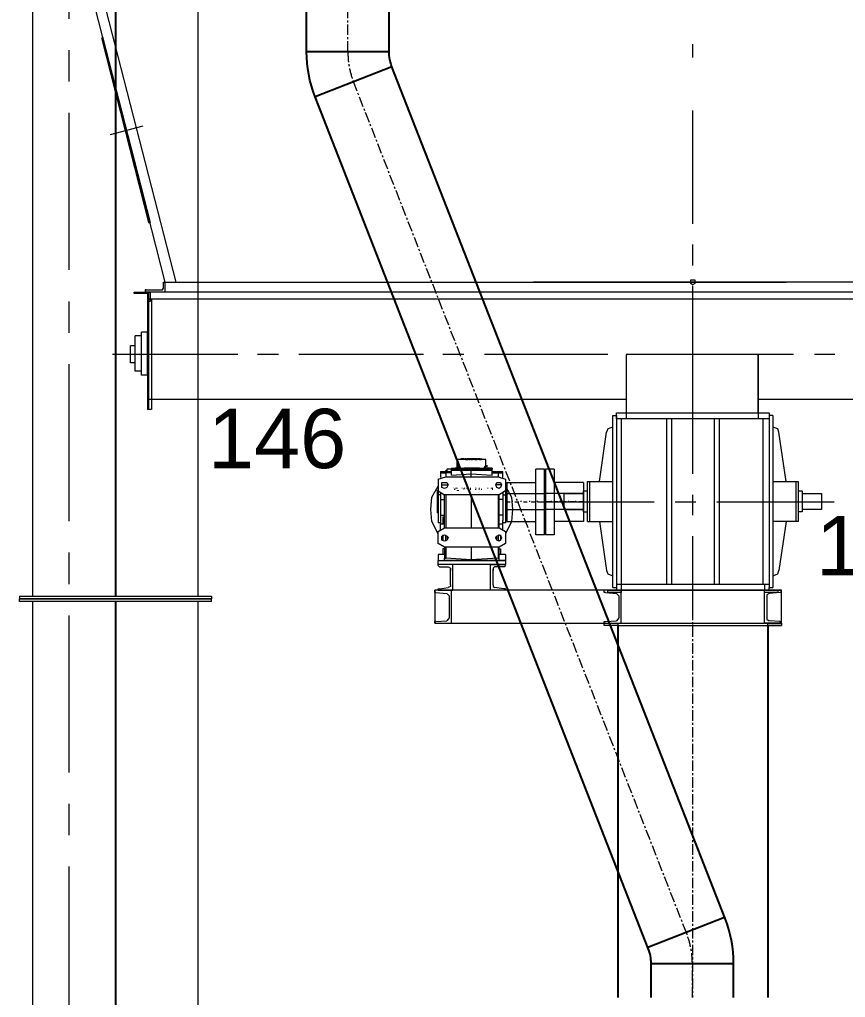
# Model space of a CAD drawing. Header units: millimetres. Extents: x 3220 to 226993, y 817 to 176024.
# Drawn here: x 123253 to 125758, y 142453 to 145419 of the extents above; entities that cross this region are included whole.
import ezdxf

# ---------------------------------------------------------------- set-up
doc = ezdxf.new("R2010")
doc.units = ezdxf.units.MM
doc.linetypes.add('AXES', pattern=[50.8, 31.75, -6.35, 6.35, -6.35])
doc.layers.add('Axe', color=1, linetype='AXES', lineweight=9)
doc.layers.add('Repère', color=76, linetype='Continuous')
doc.layers.add('Sichtbare Kanten(DIN)', color=7, linetype='Continuous', lineweight=50, true_color=0x3f3f3f)
doc.styles.get("Standard").update_dxf_attribs({"font": 'arial.ttf'})

# ---------------------------------------------------------------- blocks, each defined once
blk = doc.blocks.new('section 4-3')
at = {"layer": 'Axe', "ltscale": 15}
blk.add_line((3000, -5000), (3000, 32505.5), dxfattribs=at)
blk = doc.blocks.new('ligne broyage 2')
at = {"true_color": 0x000007}
for points in [[(1118.7, 5831), (1115.8, 5831), (1115.8, 5823.7), (1123.1, 5823.7), (1118.7, 5823.7), (1118.7, 5828.1), (1123.1, 5828.1), (1118.7, 5828.1), (1123.1, 5828.1), (1118.7, 5828.1), (1118.7, 5831), (1123.1, 5831)], [(1123.1, 5831), (1118.7, 5831), (1118.7, 5828.1), (1123.1, 5828.1), (1123.1, 5831), (1121.6, 5831)], [(1123.1, 5828.1), (1118.7, 5828.1), (1123.1, 5828.1), (1123.1, 5823.7), (1118.7, 5823.7), (1123.1, 5823.7), (1123.1, 5828.1), (1121.6, 5828.1)], [(1130.3, 5831), (1130.3, 5828.1), (1133.2, 5828.1), (1133.2, 5831)], [(1133.2, 5831), (1130.3, 5831), (1133.2, 5831), (1133.2, 5823.7)], [(1137.5, 5831), (1137.5, 5828.1), (1137.5, 5823.7), (1141.9, 5823.7), (1137.5, 5823.7), (1137.5, 5828.1), (1137.5, 5831), (1141.9, 5831)], [(1141.9, 5831), (1137.5, 5831), (1141.9, 5831), (1141.9, 5828.1), (1141.9, 5823.7), (1141.9, 5828.1), (1144.8, 5828.1), (1141.9, 5828.1), (1141.9, 5831), (1140.4, 5831)], [(1149.1, 5831), (1144.8, 5831), (1149.1, 5831), (1149.1, 5828.1), (1149.1, 5831), (1147.7, 5831)], [(1144.8, 5828.1), (1144.8, 5823.7), (1149.1, 5823.7), (1144.8, 5823.7)], [(1149.1, 5828.1), (1149.1, 5823.7), (1144.8, 5823.7), (1152, 5823.7), (1152, 5828.1)], [(1163.6, 5831), (1163.6, 5828.1), (1163.6, 5823.7), (1156.3, 5823.7), (1163.6, 5823.7), (1163.6, 5828.1)], [(1159.2, 5831), (1156.3, 5831), (1156.3, 5828.1), (1156.3, 5823.7), (1159.2, 5823.7), (1159.2, 5828.1)], [(1170.8, 5831), (1166.5, 5831), (1166.5, 5828.1), (1166.5, 5823.7), (1170.8, 5823.7), (1170.8, 5828.1), (1166.5, 5828.1), (1170.8, 5831), (1175.1, 5831)], [(1175.1, 5831), (1170.8, 5831), (1175.1, 5831), (1175.1, 5828.1), (1175.1, 5831), (1173.7, 5831)], [(1175.1, 5828.1), (1175.1, 5823.7), (1170.8, 5823.7), (1175.1, 5823.7), (1175.1, 5828.1), (1173.7, 5828.1)], [(1185.3, 5831), (1182.4, 5831), (1182.4, 5823.7), (1185.3, 5823.7), (1185.3, 5828.1), (1189.6, 5828.1), (1185.3, 5828.1), (1185.3, 5831), (1189.6, 5831)], [(1189.6, 5831), (1185.3, 5831), (1189.6, 5831), (1189.6, 5828.1), (1185.3, 5828.1), (1189.6, 5828.1), (1189.6, 5831), (1188.2, 5831)], [(1196.8, 5831), (1192.5, 5823.7), (1196.8, 5828.1)], [(1196.8, 5831), (1196.8, 5828.1), (1199.7, 5823.7)], [(1204.1, 5831), (1199.7, 5831), (1199.7, 5823.7), (1199.7, 5831)], [(1204.1, 5831), (1199.7, 5831), (1204.1, 5823.7), (1204.1, 5828.1)], [(1208.4, 5831), (1207, 5831), (1204.1, 5828.1), (1204.1, 5823.7)], [(1208.4, 5831), (1208.4, 5828.1), (1211.3, 5828.1), (1211.3, 5831)], [(1211.3, 5831), (1208.4, 5831), (1211.3, 5831), (1211.3, 5823.7)], [(1211.3, 5831), (1211.3, 5828.1), (1211.3, 5823.7), (1215.6, 5823.7), (1211.3, 5823.7), (1211.3, 5828.1), (1211.3, 5831), (1215.6, 5831)], [(1215.6, 5831), (1211.3, 5831), (1215.6, 5831), (1215.6, 5828.1), (1215.6, 5823.7), (1215.6, 5828.1), (1218.5, 5828.1), (1215.6, 5828.1), (1215.6, 5831), (1214.2, 5831)], [(1215.6, 5831), (1215.6, 5828.1), (1215.6, 5823.7), (1218.5, 5823.7), (1215.6, 5823.7), (1215.6, 5828.1), (1215.6, 5831), (1218.5, 5831)], [(1218.5, 5831), (1215.6, 5831), (1218.5, 5831), (1218.5, 5828.1), (1218.5, 5823.7), (1218.5, 5828.1), (1222.9, 5828.1), (1218.5, 5828.1)], [(1218.5, 5820.8), (1225.8, 5820.8), (1225.8, 5823.7), (1218.5, 5823.7)], [(1222.9, 5831), (1222.9, 5828.1), (1225.8, 5828.1), (1225.8, 5831)], [(1225.8, 5831), (1222.9, 5831), (1225.8, 5831), (1225.8, 5823.7)], [(1225.8, 5831), (1225.8, 5828.1), (1230.1, 5828.1), (1230.1, 5831)], [(1230.1, 5831), (1225.8, 5831), (1230.1, 5831), (1230.1, 5823.7)], [(1234.4, 5831), (1234.4, 5828.1), (1230.1, 5828.1), (1230.1, 5823.7), (1237.3, 5823.7), (1230.1, 5823.7), (1234.4, 5823.7), (1234.4, 5828.1), (1233, 5828.1), (1237.3, 5831)]]:
    blk.add_hatch(color=7, dxfattribs=at).paths.add_polyline_path(points)
at = {"color": 4}
for p, q in [((282.6, 5412.9), (282.6, 4284.8)), ((736.8, 5412.9), (736.8, 4284.8))]:
    blk.add_line(p, q, dxfattribs=at)
at = {"color": 7, "linetype": 'Continuous', "lineweight": 5, "true_color": 0x000007}
for points in [[(2429.3, 7824.3), (2077.8, 6454.4)], [(2300.6, 7198), (2155.9, 6635.3)], [(2303.5, 7195.1), (2160.3, 6635.3)], [(2293.3, 7157.5), (2289, 7157.5)], [(2170.4, 6672.9), (2167.5, 6672.9)], [(2160.3, 6635.3), (2155.9, 6635.3)], [(-1088.8, 6454.4), (992.9, 6454.4)], [(2111.1, 6454.4), (226.2, 6454.4), (226.2, 6454.4)], [(2111.1, 6424.1), (2160.3, 6424.1), (2160.3, 6424.1)], [(2160.3, 6424.1), (2160.3, 6353.2), (2160.3, 6353.2)], [(511.2, 6098.6), (511.2, 5872.9)], [(430.2, 6039.3), (430.2, 5538.7)], [(444.6, 6039.3), (444.6, 5538.7)], [(574.8, 6039.3), (574.8, 5538.7)], [(589.3, 6039.3), (589.3, 5538.7)], [(226.2, 5849.8), (249.3, 5998.8)], [(249.3, 5998.8), (252.2, 6008.9), (263.8, 6013.2), (266.7, 6013.2)], [(752.7, 6013.2), (755.6, 6013.2), (767.2, 6008.9), (771.5, 5998.8)], [(793.2, 5849.8), (771.5, 5998.8), (771.5, 5998.8)], [(1137.5, 5916.3), (1149.1, 5916.3)], [(1137.5, 5894.6), (1137.5, 5916.3), (1137.5, 5916.3)], [(1149.1, 5916.3), (1152, 5916.3), (1152, 5916.3)], [(1152, 5916.3), (1152, 5920.6), (1152, 5920.6)], [(1152, 5916.3), (1152, 5920.6)], [(1152, 5916.3), (1211.3, 5916.3)], [(1156.3, 5916.3), (1152, 5916.3), (1152, 5916.3)], [(1156.3, 5916.3), (1156.3, 5920.6)], [(1156.3, 5916.3), (1156.3, 5920.6)], [(1156.3, 5916.3), (1159.2, 5916.3), (1159.2, 5916.3)], [(1159.2, 5916.3), (1159.2, 5920.6), (1159.2, 5920.6)], [(1159.2, 5916.3), (1159.2, 5920.6)], [(1159.2, 5916.3), (1159.2, 5920.6)], [(1159.2, 5916.3), (1159.2, 5920.6)], [(1159.2, 5916.3), (1159.2, 5920.6)], [(1159.2, 5916.3), (1163.6, 5916.3), (1163.6, 5916.3)], [(1163.6, 5916.3), (1163.6, 5920.6)], [(1163.6, 5916.3), (1163.6, 5920.6), (1163.6, 5920.6)], [(1163.6, 5916.3), (1163.6, 5920.6), (1163.6, 5920.6)], [(1163.6, 5916.3), (1163.6, 5920.6), (1163.6, 5920.6)], [(1163.6, 5916.3), (1163.6, 5920.6)], [(1163.6, 5916.3), (1163.6, 5920.6)], [(1163.6, 5916.3), (1163.6, 5920.6)], [(1166.5, 5916.3), (1163.6, 5916.3)], [(1166.5, 5916.3), (1166.5, 5920.6)], [(1170.8, 5916.3), (1166.5, 5916.3), (1166.5, 5916.3)], [(1170.8, 5916.3), (1170.8, 5920.6), (1170.8, 5920.6)], [(1170.8, 5916.3), (1175.1, 5916.3), (1175.1, 5916.3)], [(1175.1, 5916.3), (1175.1, 5920.6)], [(1175.1, 5916.3), (1175.1, 5920.6)], [(1175.1, 5916.3), (1178, 5916.3), (1178, 5916.3)], [(1178, 5916.3), (1178, 5920.6), (1178, 5920.6)], [(1178, 5916.3), (1178, 5920.6), (1178, 5920.6)], [(1182.4, 5916.3), (1178, 5916.3)], [(1182.4, 5916.3), (1182.4, 5920.6), (1182.4, 5920.6)], [(1182.4, 5916.3), (1185.3, 5916.3), (1185.3, 5916.3)], [(1185.3, 5916.3), (1185.3, 5920.6), (1185.3, 5920.6)], [(1185.3, 5916.3), (1185.3, 5920.6), (1185.3, 5920.6)], [(1189.6, 5916.3), (1185.3, 5916.3), (1185.3, 5916.3)], [(1189.6, 5916.3), (1189.6, 5920.6)], [(1189.6, 5916.3), (1192.5, 5916.3), (1192.5, 5916.3)], [(1192.5, 5916.3), (1192.5, 5920.6), (1192.5, 5920.6)], [(1192.5, 5916.3), (1192.5, 5920.6), (1192.5, 5920.6)], [(1196.8, 5916.3), (1192.5, 5916.3), (1192.5, 5916.3)], [(1196.8, 5916.3), (1196.8, 5920.6)], [(1196.8, 5916.3), (1196.8, 5920.6), (1196.8, 5920.6)], [(1196.8, 5916.3), (1196.8, 5920.6), (1196.8, 5920.6)], [(1196.8, 5916.3), (1196.8, 5920.6), (1196.8, 5920.6)], [(1196.8, 5916.3), (1196.8, 5920.6)], [(1199.7, 5916.3), (1196.8, 5916.3), (1196.8, 5916.3)], [(1199.7, 5916.3), (1199.7, 5920.6), (1199.7, 5920.6)], [(1199.7, 5916.3), (1199.7, 5920.6), (1199.7, 5920.6)], [(1199.7, 5916.3), (1199.7, 5920.6)], [(1199.7, 5916.3), (1199.7, 5920.6), (1199.7, 5920.6)], [(1204.1, 5916.3), (1204.1, 5920.6), (1204.1, 5920.6)], [(1204.1, 5916.3), (1211.3, 5916.3), (1211.3, 5916.3)], [(1208.4, 5916.3), (1208.4, 5920.6), (1208.4, 5920.6)], [(1208.4, 5916.3), (1208.4, 5920.6), (1208.4, 5920.6)], [(1211.3, 5916.3), (1211.3, 5920.6)], [(1211.3, 5916.3), (1211.3, 5920.6), (1211.3, 5920.6)], [(1211.3, 5916.3), (1225.8, 5916.3), (1225.8, 5916.3)], [(1225.8, 5916.3), (1225.8, 5894.6), (1218.5, 5894.6)], [(1118.7, 5880.1), (1085.5, 5880.1)], [(1099.9, 5875.8), (1085.5, 5875.8), (1085.5, 5880.1)], [(1085.5, 5861.3), (1085.5, 5875.8)], [(1118.7, 5875.8), (1099.9, 5875.8), (1099.9, 5864.2)], [(1118.7, 5890.3), (1118.7, 5887.4)], [(1118.7, 5890.3), (1130.3, 5890.3), (1130.3, 5887.4)], [(1118.7, 5887.4), (1182.4, 5887.4)], [(1118.7, 5868.6), (1118.7, 5887.4), (1118.7, 5887.4)], [(1118.7, 5883), (1182.4, 5883)], [(1182.4, 5872.9), (1118.7, 5868.6)], [(1130.3, 5887.4), (1130.3, 5890.3)], [(1137.5, 5890.3), (1130.3, 5890.3), (1130.3, 5890.3)], [(1133.2, 5894.6), (1133.2, 5898.9), (1133.2, 5898.9)], [(1133.2, 5894.6), (1137.5, 5894.6), (1137.5, 5894.6)], [(1133.2, 5894.6), (1141.9, 5894.6), (1141.9, 5890.3)], [(1133.2, 5890.3), (1133.2, 5894.6), (1133.2, 5894.6)], [(1137.5, 5894.6), (1137.5, 5898.9), (1137.5, 5898.9)], [(1141.9, 5894.6), (1137.5, 5894.6), (1137.5, 5894.6)], [(1137.5, 5890.3), (1137.5, 5887.4)], [(1137.5, 5890.3), (1144.8, 5890.3), (1144.8, 5890.3)], [(1144.8, 5890.3), (1144.8, 5887.4)], [(1156.3, 5890.3), (1144.8, 5890.3)], [(1156.3, 5887.4), (1156.3, 5890.3)], [(1182.4, 5887.4), (1241.7, 5887.4)], [(1182.4, 5864.2), (1182.4, 5887.4), (1182.4, 5887.4)], [(1182.4, 5883), (1241.7, 5883)], [(1241.7, 5868.6), (1182.4, 5872.9)], [(1204.1, 5890.3), (1204.1, 5887.4)], [(1215.6, 5890.3), (1204.1, 5890.3)], [(1215.6, 5890.3), (1215.6, 5894.6)], [(1215.6, 5890.3), (1225.8, 5890.3), (1225.8, 5890.3)], [(1222.9, 5894.6), (1218.5, 5894.6), (1218.5, 5890.3)], [(1222.9, 5894.6), (1222.9, 5898.9), (1222.9, 5898.9)], [(1222.9, 5894.6), (1225.8, 5894.6), (1225.8, 5894.6)], [(1225.8, 5894.6), (1225.8, 5890.3), (1225.8, 5890.3)], [(1225.8, 5890.3), (1230.1, 5890.3)], [(1230.1, 5887.4), (1230.1, 5890.3)], [(1241.7, 5890.3), (1230.1, 5890.3)], [(1241.7, 5890.3), (1241.7, 5887.4), (1256.1, 5887.4)], [(1241.7, 5868.6), (1241.7, 5887.4), (1241.7, 5887.4)], [(1275, 5880.1), (1241.7, 5880.1)], [(1241.7, 5875.8), (1259, 5875.8)], [(1256.1, 5887.4), (1256.1, 5880.1), (1256.1, 5880.1)], [(1259, 5880.1), (1259, 5883), (1256.1, 5883)], [(1275, 5875.8), (1259, 5875.8)], [(1259, 5875.8), (1259, 5864.2)], [(1275, 5880.1), (1275, 5861.3), (1275, 5861.3)], [(197.3, 5849.8), (190, 5849.8), (190, 5728.2)], [(266.7, 5849.8), (197.3, 5849.8), (197.3, 5728.2)], [(822.2, 5728.2), (822.2, 5849.8), (752.7, 5849.8)], [(829.4, 5728.2), (829.4, 5849.8), (822.2, 5849.8)], [(1099.9, 5864.2), (1078.2, 5857)], [(1078.2, 5857), (1078.2, 5820.8), (1097, 5809.3)], [(1259, 5864.2), (1099.9, 5864.2)], [(1270.6, 5839.6), (1270.6, 5846.9), (1256.1, 5846.9), (1251.8, 5839.6), (1256.1, 5831), (1263.4, 5828.1), (1270.6, 5831), (1270.6, 5839.6), (1251.8, 5839.6)], [(1282.2, 5857), (1259, 5864.2)], [(1282.2, 5857), (1282.2, 5820.8), (1263.4, 5809.3)], [(178.4, 5813.6), (119.1, 5813.6), (119.1, 5764.4)], [(190, 5820.8), (178.4, 5820.8), (178.4, 5757.2)], [(841, 5757.2), (841, 5820.8), (829.4, 5820.8)], [(900.3, 5764.4), (900.3, 5813.6), (841, 5813.6)], [(1078.2, 5835.3), (1059.4, 5802), (1056.5, 5764.4), (1059.4, 5728.2), (1078.2, 5690.6)], [(1073.9, 5823.7), (1073.9, 5754.3), (1073.9, 5754.3)], [(1078.2, 5823.7), (1073.9, 5823.7)], [(1078.2, 5820.8), (1078.2, 5809.3)], [(1085.5, 5816.5), (1085.5, 5747.1), (1085.5, 5747.1)], [(1089.8, 5839.6), (1107.2, 5839.6), (1107.2, 5839.6)], [(1275, 5816.5), (1275, 5747.1), (1275, 5747.1)], [(1282.2, 5690.6), (1301, 5728.2), (1303.9, 5764.4), (1301, 5802), (1282.2, 5835.3)], [(1285.1, 5823.7), (1282.2, 5823.7)], [(1282.2, 5820.8), (1282.2, 5809.3)], [(1285.1, 5823.7), (1285.1, 5754.3), (1285.1, 5754.3)], [(437.4, 5787.6), (81.5, 5787.6), (81.5, 5787.6)], [(563.2, 5787.6), (501, 5787.6)], [(511.2, 5809.3), (511.2, 5747.1)], [(981.3, 5787.6), (626.9, 5787.6)], [(1078.2, 5809.3), (1078.2, 5723.9)], [(1085.5, 5809.3), (1078.2, 5809.3)], [(1085.5, 5794.8), (1097, 5794.8)], [(1097, 5809.3), (1263.4, 5809.3)], [(1097, 5709.4), (1097, 5809.3)], [(1099.9, 5809.3), (1099.9, 5709.4)], [(1182.4, 5809.3), (1182.4, 5709.4)], [(1259, 5809.3), (1259, 5709.4)], [(1263.4, 5709.4), (1263.4, 5809.3)], [(1275, 5794.8), (1263.4, 5794.8)], [(1275, 5809.3), (1282.2, 5809.3)], [(1282.2, 5809.3), (1282.2, 5723.9)], [(119.1, 5764.4), (178.4, 5764.4)], [(178.4, 5757.2), (190, 5757.2), (190, 5757.2)], [(841, 5757.2), (829.4, 5757.2), (829.4, 5757.2)], [(900.3, 5764.4), (841, 5764.4)], [(1073.9, 5754.3), (1078.2, 5754.3)], [(1282.2, 5754.3), (1285.1, 5754.3)], [(190, 5728.2), (197.3, 5728.2), (197.3, 5728.2)], [(197.3, 5728.2), (266.7, 5728.2), (266.7, 5728.2)], [(226.2, 5728.2), (249.3, 5579.3)], [(822.2, 5728.2), (752.7, 5728.2), (752.7, 5728.2)], [(793.2, 5728.2), (771.5, 5579.3)], [(829.4, 5728.2), (822.2, 5728.2), (822.2, 5728.2)], [(1085.5, 5747.1), (1085.5, 5731.1)], [(1085.5, 5747.1), (1097, 5747.1)], [(1097, 5721), (1085.5, 5721), (1085.5, 5731.1)], [(1275, 5747.1), (1263.4, 5747.1)], [(1267.7, 5742.7), (1263.4, 5742.7)], [(1275, 5731.1), (1275, 5721), (1263.4, 5721)], [(1267.7, 5742.7), (1267.7, 5721)], [(1275, 5747.1), (1275, 5731.1)], [(1078.2, 5723.9), (1085.5, 5723.9)], [(1097, 5709.4), (1078.2, 5697.9)], [(1078.2, 5697.9), (1078.2, 5661.7)], [(1085.5, 5702.2), (1085.5, 5721)], [(1263.4, 5709.4), (1097, 5709.4)], [(1263.4, 5721), (1267.7, 5721)], [(1282.2, 5697.9), (1263.4, 5709.4)], [(1275, 5723.9), (1282.2, 5723.9)], [(1275, 5702.2), (1275, 5721)], [(1282.2, 5661.7), (1282.2, 5697.9)], [(511.2, 5683.4), (511.2, 5460.6), (511.2, 5460.6)], [(1089.8, 5679.1), (1092.7, 5676.2)], [(1092.7, 5687.7), (1092.7, 5671.8)], [(1099.9, 5687.7), (1099.9, 5668.9), (1099.9, 5668.9)], [(1107.2, 5679.1), (1099.9, 5679.1)], [(1259, 5668.9), (1259, 5679.1), (1251.8, 5679.1)], [(1259, 5679.1), (1259, 5687.7)], [(1267.7, 5687.7), (1267.7, 5671.8)], [(1267.7, 5676.2), (1270.6, 5679.1)], [(1078.2, 5661.7), (1097, 5650.1)], [(1097, 5645.8), (1092.7, 5645.8), (1092.7, 5628.4)], [(1097, 5650.1), (1263.4, 5650.1)], [(1097, 5616.9), (1097, 5650.1)], [(1099.9, 5650.1), (1099.9, 5616.9), (1097, 5616.9)], [(1182.4, 5650.1), (1182.4, 5612.5)], [(1259, 5650.1), (1259, 5616.9)], [(1263.4, 5650.1), (1263.4, 5616.9), (1259, 5616.9)], [(1263.4, 5650.1), (1282.2, 5661.7)], [(1263.4, 5645.8), (1267.7, 5645.8), (1267.7, 5628.4)], [(1078.2, 5628.4), (1078.2, 5609.6)], [(1078.2, 5628.4), (1097, 5628.4)], [(1078.2, 5609.6), (1097, 5609.6), (1097, 5616.9)], [(1097, 5609.6), (1263.4, 5609.6)], [(1099.9, 5616.9), (1182.4, 5612.5), (1182.4, 5612.5)], [(1182.4, 5612.5), (1259, 5616.9)], [(1263.4, 5628.4), (1282.2, 5628.4)], [(1282.2, 5609.6), (1263.4, 5609.6), (1263.4, 5616.9)], [(1282.2, 5628.4), (1282.2, 5609.6)], [(266.7, 5564.8), (263.8, 5564.8), (252.2, 5569.1), (249.3, 5579.3)], [(771.5, 5579.3), (767.2, 5569.1), (755.6, 5564.8)], [(1078.2, 5519.9), (1123.1, 5519.9), (1123.1, 5598.1)], [(1082.6, 5590.8), (1078.2, 5595.2), (1078.2, 5598.1)], [(1123.1, 5598.1), (1078.2, 5598.1), (1078.2, 5598.1)], [(1082.6, 5590.8), (1111.5, 5590.8), (1115.8, 5586.5), (1115.8, 5579.3)], [(1115.8, 5535.9), (1115.8, 5583.6), (1115.8, 5583.6)], [(1282.2, 5519.9), (1237.3, 5519.9), (1237.3, 5598.1)], [(1237.3, 5598.1), (1282.2, 5598.1), (1282.2, 5598.1)], [(1277.8, 5590.8), (1251.8, 5590.8), (1244.6, 5586.5), (1244.6, 5579.3)], [(1244.6, 5535.9), (1244.6, 5583.6), (1244.6, 5583.6)], [(1277.8, 5590.8), (1282.2, 5595.2), (1282.2, 5598.1)], [(755.6, 5564.8), (752.7, 5564.8)], [(240.6, 5420.1), (292.7, 5420.1), (292.7, 5519.9)], [(245, 5512.7), (240.6, 5517), (240.6, 5519.9)], [(292.7, 5519.9), (240.6, 5519.9)], [(778.8, 5420.1), (726.7, 5420.1), (726.7, 5519.9)], [(726.7, 5519.9), (778.8, 5519.9), (778.8, 5519.9)], [(774.4, 5512.7), (778.8, 5512.7), (778.8, 5519.9)], [(1078.2, 5519.9), (1078.2, 5524.3), (1082.6, 5524.3)], [(1078.2, 5519.9), (1078.2, 5524.3)], [(1082.6, 5524.3), (1111.5, 5528.6)], [(1115.8, 5535.9), (1115.8, 5531.5), (1111.5, 5528.6)], [(1292.3, 5420.1), (1241.7, 5420.1), (1241.7, 5519.9)], [(1241.7, 5519.9), (1292.3, 5519.9)], [(1244.6, 5535.9), (1244.6, 5531.5), (1251.8, 5528.6)], [(1277.8, 5524.3), (1251.8, 5528.6)], [(1282.2, 5519.9), (1282.2, 5524.3), (1277.8, 5524.3)], [(1282.2, 5519.9), (1282.2, 5524.3)], [(1289.4, 5512.7), (1292.3, 5512.7), (1292.3, 5519.9)], [(245, 5512.7), (278.3, 5509.8), (285.5, 5505.5), (285.5, 5502.6)], [(285.5, 5502.6), (285.5, 5436)], [(774.4, 5512.7), (741.2, 5509.8), (736.8, 5505.5), (733.9, 5502.6)], [(733.9, 5502.6), (733.9, 5436)], [(1289.4, 5512.7), (1256.1, 5509.8), (1251.8, 5505.5), (1248.9, 5502.6)], [(1248.9, 5502.6), (1248.9, 5436), (1248.9, 5436)], [(285.5, 5436), (285.5, 5431.7), (278.3, 5427.4)], [(733.9, 5436), (736.8, 5431.7), (741.2, 5427.4)], [(1248.9, 5436), (1251.8, 5431.7), (1256.1, 5427.4)], [(240.6, 5420.1), (245, 5424.5), (245, 5424.5)], [(240.6, 5420.1), (240.6, 5424.5)], [(736.8, 5412.9), (240.6, 5412.9), (240.6, 5412.9)], [(245, 5424.5), (278.3, 5427.4)], [(774.4, 5424.5), (741.2, 5427.4)], [(778.8, 5420.1), (778.8, 5424.5), (774.4, 5424.5)], [(778.8, 5420.1), (778.8, 5424.5)], [(1289.4, 5424.5), (1256.1, 5427.4)], [(1292.3, 5420.1), (1292.3, 5424.5), (1289.4, 5424.5)], [(1292.3, 5420.1), (1292.3, 5424.5)]]:
    blk.add_lwpolyline(points, dxfattribs=at)
at = {"color": 7, "linetype": 'Continuous', "lineweight": 20, "true_color": 0x000007}
blk.add_lwpolyline([(2459.7, 7824.3), (2111.1, 6454.4), (2111.1, 6454.4)], dxfattribs=at)
at = {"color": 1, "linetype": 'Continuous', "lineweight": 5, "true_color": 0x000001}
for points in [[(511.2, 7176.3), (511.2, 7135.8), (511.2, 7135.8)], [(511.2, 6975.2), (511.2, 6630.9)], [(2177.6, 6927.5), (2277.4, 6901.4), (2277.4, 6901.4)], [(511.2, 6568.7), (511.2, 6505.1)], [(511.2, 6442.9), (511.2, 6098.6), (511.2, 6098.6)], [(78.6, 6234.6), (140.8, 6234.6)], [(204.5, 6234.6), (577.7, 6234.6)], [(641.4, 6234.6), (703.6, 6234.6)], [(767.2, 6234.6), (1141.9, 6234.6)], [(1204.1, 6234.6), (1267.7, 6234.6)], [(1327, 6234.6), (1704.6, 6234.6)], [(1766.8, 6234.6), (1830.4, 6234.6)], [(1889.7, 6234.6), (2270.2, 6234.6), (2270.2, 6234.6)], [(841, 5787.6), (855.4, 5787.6)], [(864.1, 5787.6), (864.1, 5790.5)], [(867, 5787.6), (881.5, 5787.6)], [(885.8, 5787.6), (885.8, 5790.5)], [(893.1, 5787.6), (904.6, 5787.6)], [(911.9, 5787.6), (911.9, 5790.5)], [(919.1, 5787.6), (930.7, 5787.6)], [(937.9, 5787.6), (937.9, 5790.5)], [(940.8, 5787.6), (956.7, 5787.6), (956.7, 5787.6)], [(974.1, 5787.6), (959.6, 5787.6), (959.6, 5787.6)], [(981.3, 5787.6), (981.3, 5790.5)], [(1000.1, 5787.6), (985.6, 5787.6)], [(1004.4, 5787.6), (1004.4, 5790.5)], [(1023.2, 5787.6), (1011.7, 5787.6)], [(1030.5, 5787.6), (1030.5, 5790.5)], [(1049.3, 5787.6), (1037.7, 5787.6)], [(1056.5, 5787.6), (1056.5, 5790.5)], [(1073.9, 5787.6), (1063.8, 5787.6)]]:
    blk.add_lwpolyline(points, dxfattribs=at)
blk.add_lwpolyline([(515.5, 6454.4), (515.5, 6461.7), (503.9, 6461.7), (503.9, 6450.1), (511.2, 6445.8), (515.5, 6450.1)], close=True, dxfattribs=at)
at = {"color": 7, "linetype": 'Continuous', "lineweight": 15, "true_color": 0x000007}
for points in [[(2115.4, 6454.4), (2111.1, 6454.4), (2111.1, 6424.1), (2170.4, 6424.1)], [(2115.4, 6435.6), (2115.4, 6454.4)], [(-1139.4, 6424.1), (2160.3, 6424.1)], [(2118.3, 6431.3), (2115.4, 6435.6), (2115.4, 6435.6)], [(2167.5, 6431.3), (2118.3, 6431.3)], [(2203.7, 6424.1), (2155.9, 6424.1), (2155.9, 6395.1)], [(2160.3, 6424.1), (2160.3, 6068.2)], [(2163.2, 6419.7), (2160.3, 6416.8), (2160.3, 6398)], [(2163.2, 6419.7), (2203.7, 6419.7), (2203.7, 6424.1)], [(2163.2, 6419.7), (2163.2, 6068.2)], [(2167.5, 6431.3), (2170.4, 6431.3), (2170.4, 6424.1)], [(-1139.4, 6402.4), (2160.3, 6402.4)], [(2151.6, 6402.4), (2151.6, 6068.2)], [(2155.9, 6395.1), (2160.3, 6395.1), (2160.3, 6398)], [(2155.9, 6395.1), (2155.9, 6398), (2155.9, 6398)], [(2163.2, 6302.5), (2182, 6302.5)], [(2163.2, 6172.3), (2163.2, 6302.5)], [(2182, 6172.3), (2182, 6302.5)], [(2182, 6291), (2200.8, 6291), (2200.8, 6291)], [(2200.8, 6183.9), (2200.8, 6291)], [(2200.8, 6260.6), (2215.2, 6260.6)], [(2215.2, 6210), (2215.2, 6260.6)], [(311.5, 6058.1), (311.5, 6234.6), (712.2, 6234.6)], [(311.5, 6234.6), (311.5, 6058.1), (311.5, 6058.1)], [(712.2, 6234.6), (712.2, 6058.1), (712.2, 6058.1)], [(2200.8, 6210), (2215.2, 6210)], [(2163.2, 6172.3), (2182, 6172.3)], [(2182, 6183.9), (2200.8, 6183.9)], [(-1139.4, 6098.6), (311.5, 6098.6), (311.5, 6098.6)], [(712.2, 6098.6), (2160.3, 6098.6), (2160.3, 6098.6)], [(311.5, 6058.1), (311.5, 6039.3)], [(712.2, 6058.1), (712.2, 6039.3)], [(2151.6, 6068.2), (2163.2, 6068.2)], [(266.7, 6049.4), (266.7, 5528.6)], [(278.3, 6049.4), (278.3, 5528.6), (266.7, 5528.6)], [(266.7, 6049.4), (278.3, 6049.4)], [(297.1, 6039.3), (297.1, 5538.7)], [(726.7, 6039.3), (726.7, 5538.7)], [(741.2, 6049.4), (741.2, 5528.6), (741.2, 5528.6)], [(752.7, 5528.6), (752.7, 6049.4), (741.2, 6049.4)], [(930.7, 5887.4), (930.7, 5687.7), (956.7, 5687.7)], [(930.7, 5887.4), (956.7, 5887.4), (956.7, 5687.7)], [(959.6, 5687.7), (959.6, 5887.4), (985.6, 5887.4)], [(959.6, 5687.7), (985.6, 5687.7), (985.6, 5887.4)], [(841, 5846.9), (930.7, 5846.9)], [(841, 5846.9), (841, 5728.2), (841, 5728.2)], [(1073.9, 5846.9), (985.6, 5846.9)], [(1073.9, 5846.9), (1073.9, 5728.2), (1073.9, 5728.2)], [(841, 5813.6), (956.7, 5813.6)], [(1073.9, 5813.6), (959.6, 5813.6)], [(841, 5764.4), (956.7, 5764.4)], [(1073.9, 5764.4), (959.6, 5764.4)], [(841, 5728.2), (930.7, 5728.2)], [(1073.9, 5728.2), (985.6, 5728.2)], [(240.6, 5519.9), (1292.3, 5519.9), (1292.3, 5420.1), (240.6, 5420.1), (240.6, 5519.9), (767.2, 5519.9)], [(741.2, 5538.7), (278.3, 5538.7)], [(741.2, 5528.6), (741.2, 5519.9), (278.3, 5519.9), (278.3, 5528.6)], [(292.7, 5538.7), (292.7, 5519.9)], [(726.7, 5538.7), (726.7, 5519.9)], [(752.7, 5528.6), (741.2, 5528.6)]]:
    blk.add_lwpolyline(points, dxfattribs=at)
for points in [[(741.2, 6039.3), (741.2, 6058.1), (278.3, 6058.1), (278.3, 6039.3)], [(1282.2, 5598.1), (1282.2, 5609.6), (1078.2, 5609.6), (1078.2, 5598.1)], [(292.7, 5512.7), (292.7, 5519.9), (252.2, 5519.9), (252.2, 5512.7)], [(767.2, 5512.7), (767.2, 5519.9), (726.7, 5519.9), (726.7, 5512.7)], [(282.6, 5412.9), (282.6, 5420.1), (240.6, 5420.1), (240.6, 5412.9)], [(778.8, 5412.9), (778.8, 5420.1), (736.8, 5420.1), (736.8, 5412.9)]]:
    blk.add_lwpolyline(points, close=True, dxfattribs=at)
at = {"color": 7, "linetype": 'Continuous', "lineweight": 5, "true_color": 0x000007}
for points in [[(1156.3, 5890.3), (1204.1, 5890.3)], [(1215.6, 5887.4), (1215.6, 5890.3)], [(1230.1, 5890.3), (1230.1, 5887.4)], [(1107.2, 5839.6), (1104.3, 5846.9), (1092.7, 5846.9), (1089.8, 5839.6), (1092.7, 5831), (1097, 5828.1), (1104.3, 5831)], [(1107.2, 5679.1), (1104.3, 5683.4), (1097, 5687.7), (1092.7, 5683.4), (1089.8, 5679.1), (1092.7, 5671.8), (1097, 5668.9), (1104.3, 5671.8)], [(1270.6, 5679.1), (1270.6, 5683.4), (1263.4, 5687.7), (1256.1, 5683.4), (1251.8, 5679.1), (1256.1, 5671.8), (1263.4, 5668.9), (1270.6, 5671.8)]]:
    blk.add_lwpolyline(points, close=True, dxfattribs=at)
at = {"layer": 'Axe'}
blk.add_line((511.2, 5460.6), (511.2, 4284.8), dxfattribs=at)
blk = doc.blocks.new('be 500 gain 2000')
at = {"layer": 'Sichtbare Kanten(DIN)', "color": 5, "lineweight": 0}
for p, q in [((0, -291), (0, 291)), ((8, 291), (0, 291)), ((8, 291), (8, -291)), ((1992, -291), (1992, 291)), ((1992, 291), (2000, 291)), ((2000, 291), (2000, -291)), ((1992, 250.5), (8, 250.5)), ((8, 1), (1992, 1)), ((1992, 0), (8, 0)), ((1992, -250.5), (8, -250.5)), ((8, -291), (0, -291)), ((1992, -291), (2000, -291))]:
    blk.add_line(p, q, dxfattribs=at)
blk = doc.blocks.new('140')
at = {"color": 5, "lineweight": 0, "rotation": 270}
for p in [(440, 14218.2), (440, 12218.2)]:
    blk.add_blockref('be 500 gain 2000', p, dxfattribs=at)

msp = doc.modelspace()

# ---------------------------------------------------------------- linework, layer by layer
at = {"color": 30}
for p, q in [((124373.9, 145321.5), (124123.9, 145321.5)), ((124382.5, 145275.9), (124149.6, 145184.9)), ((125158.5, 142605.9), (125391.3, 142697)), ((125168.7, 142556.1), (125418.7, 142556.1))]:
    msp.add_line(p, q, dxfattribs=at)
for points in [[(125168.7, 142453.3), (125168.7, 142556.1, 0.093489), (125160.1, 142601.7), (124149.6, 145184.9, -0.093489), (124123.9, 145321.5), (124123.9, 154096.4)], [(125418.7, 142453.3), (125418.7, 142556.1, 0.093489), (125392.9, 142692.8), (124382.5, 145275.9, -0.093489), (124373.9, 145321.5), (124373.9, 154096.4)]]:
    msp.add_lwpolyline(points, format="xyb", dxfattribs=at)
at = {"layer": 'Axe'}
msp.add_lwpolyline([(125293.7, 142453.3), (125293.7, 142556.1, 0.093489), (125276.5, 142647.2), (124266, 145230.4, -0.093489), (124248.9, 145321.5), (124248.9, 154096.4)], format="xyb", dxfattribs=at)

# ---------------------------------------------------------------- block references
at = {"color": 2}
msp.add_blockref('section 4-3', (120404.1, 135943.7), dxfattribs=at)
msp.add_blockref('140', (123104.1, 131443.7))
at = {"xscale": -1}
msp.add_blockref('ligne broyage 2', (125804.9, 138168.5), dxfattribs=at)

# ---------------------------------------------------------------- texts
at = {"layer": 'Repère', "char_height": 180, "attachment_point": 1}
for s, width, insert in [('146', 7197.386, (123824.4, 144238.5)), ('146.1', 944.191, (125668.9, 143913.6))]:
    msp.add_mtext_dynamic_manual_height_columns(s, width=width, gutter_width=12.5, heights=[0], dxfattribs=dict(at, insert=insert))

doc.saveas('drawing.dxf')
